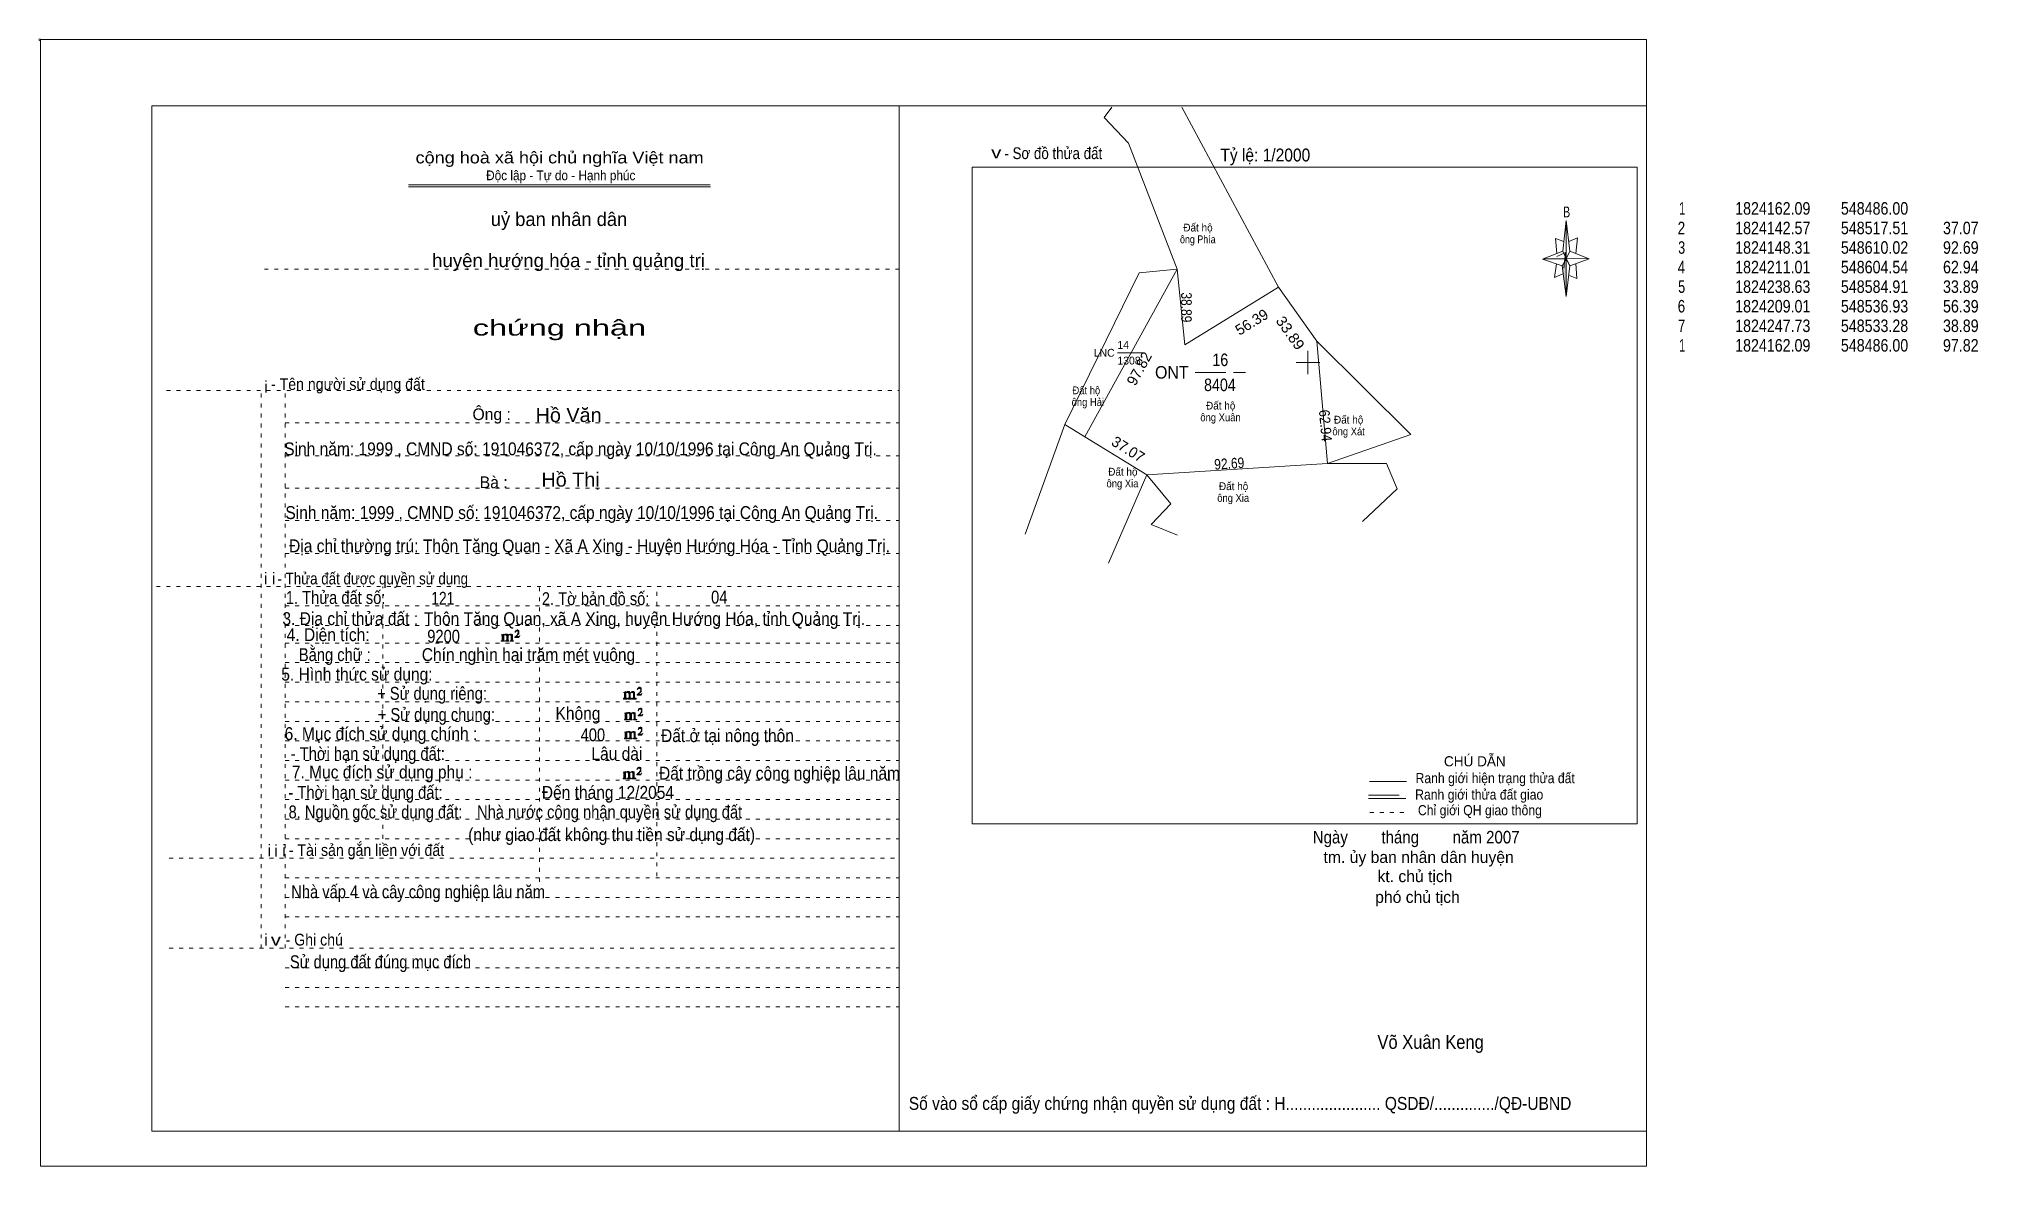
# Model space of a CAD drawing. Header units: centimetres. Extents: x -1.6 to 48, y -3.3 to 25.5.
import ezdxf
from ezdxf.enums import TextEntityAlignment as Align

# ---------------------------------------------------------------- set-up
doc = ezdxf.new("R2010")
doc.units = ezdxf.units.CM
doc.header["$LTSCALE"] = 0.13
doc.linetypes.add('DOTTED', pattern=[1.5, 0.3, -1.2])
doc.linetypes.add('LONG_DASHED', pattern=[7.5, 6, -1.5])
for name, color, linetype, lineweight in [('1', 7, 'DOTTED', 13), ('13', 7, 'Continuous', 13), ('22', 7, 'Continuous', 13), ('33', 7, 'LONG_DASHED', 13), ('4', 7, 'Continuous', 13), ('5', 7, 'Continuous', 13), ('50', 7, 'Continuous', 13), ('63', 7, 'Continuous', 13)]:
    doc.layers.add(name, color=color, linetype=linetype, lineweight=lineweight)
for name, color, linetype in [('10', 7, 'Continuous'), ('23', 7, 'Continuous'), ('30', 7, 'Continuous')]:
    doc.layers.add(name, color=color, linetype=linetype)

msp = doc.modelspace()

# ---------------------------------------------------------------- hatches: boundary and pattern name
at = {"layer": '5'}
msp.add_hatch(color=256, dxfattribs=at).paths.add_polyline_path([(37.46, 19.87), (37.46, 18.91), (37.36, 19.69)])
at = {"layer": '50'}
for points in [[(10.27, 10.13), (10.27, 10.12), (10.27, 10.11), (10.25, 10.11), (10.24, 10.11), (10.24, 10.1), (10.33, 10.1), (10.33, 10.11), (10.32, 10.11), (10.31, 10.11), (10.31, 10.12), (10.31, 10.13), (10.31, 10.24), (10.31, 10.25), (10.32, 10.26), (10.34, 10.26), (10.35, 10.26), (10.36, 10.26), (10.37, 10.25), (10.39, 10.22), (10.39, 10.13), (10.37, 10.12), (10.37, 10.11), (10.36, 10.11), (10.35, 10.11), (10.35, 10.1), (10.44, 10.1), (10.44, 10.11), (10.43, 10.11), (10.42, 10.11), (10.42, 10.12), (10.42, 10.13), (10.42, 10.24), (10.44, 10.26), (10.45, 10.26), (10.46, 10.26), (10.49, 10.26), (10.49, 10.25), (10.5, 10.24), (10.5, 10.22), (10.5, 10.13), (10.5, 10.12), (10.49, 10.11), (10.49, 10.11), (10.47, 10.11), (10.47, 10.1), (10.56, 10.1), (10.56, 10.11), (10.55, 10.11), (10.54, 10.11), (10.53, 10.12), (10.53, 10.13), (10.53, 10.2), (10.53, 10.25), (10.53, 10.26), (10.52, 10.27), (10.5, 10.28), (10.47, 10.28), (10.46, 10.28), (10.44, 10.27), (10.41, 10.25), (10.41, 10.26), (10.4, 10.28), (10.39, 10.28), (10.37, 10.28), (10.35, 10.28), (10.34, 10.28), (10.32, 10.26), (10.31, 10.26), (10.31, 10.25), (10.31, 10.25), (10.31, 10.26), (10.31, 10.28), (10.24, 10.26), (10.24, 10.26), (10.25, 10.26), (10.27, 10.25), (10.27, 10.24), (10.27, 10.23)], [(10.69, 10.19), (10.72, 10.24), (10.72, 10.24), (10.71, 10.22), (10.69, 10.22), (10.68, 10.22), (10.63, 10.22), (10.66, 10.26), (10.67, 10.27), (10.69, 10.28), (10.69, 10.3), (10.69, 10.32), (10.69, 10.34), (10.69, 10.35), (10.69, 10.37), (10.68, 10.38), (10.67, 10.38), (10.66, 10.39), (10.65, 10.39), (10.63, 10.38), (10.63, 10.38), (10.62, 10.37), (10.61, 10.35), (10.59, 10.33), (10.61, 10.33), (10.61, 10.35), (10.62, 10.35), (10.63, 10.36), (10.65, 10.36), (10.66, 10.36), (10.67, 10.35), (10.68, 10.35), (10.68, 10.32), (10.68, 10.3), (10.66, 10.28), (10.66, 10.26), (10.65, 10.25), (10.59, 10.2), (10.59, 10.19)], [(13.39, 8.66), (13.39, 8.65), (13.39, 8.64), (13.38, 8.64), (13.37, 8.64), (13.37, 8.62), (13.45, 8.62), (13.45, 8.64), (13.44, 8.64), (13.43, 8.64), (13.43, 8.65), (13.43, 8.66), (13.43, 8.77), (13.43, 8.78), (13.44, 8.79), (13.47, 8.79), (13.48, 8.79), (13.49, 8.79), (13.5, 8.78), (13.51, 8.74), (13.51, 8.66), (13.5, 8.65), (13.5, 8.64), (13.49, 8.64), (13.48, 8.64), (13.48, 8.62), (13.57, 8.62), (13.57, 8.64), (13.55, 8.64), (13.54, 8.64), (13.54, 8.65), (13.54, 8.66), (13.54, 8.77), (13.57, 8.79), (13.58, 8.79), (13.59, 8.79), (13.61, 8.79), (13.61, 8.78), (13.62, 8.77), (13.62, 8.74), (13.62, 8.66), (13.62, 8.65), (13.61, 8.64), (13.61, 8.64), (13.6, 8.64), (13.6, 8.62), (13.69, 8.62), (13.69, 8.64), (13.67, 8.64), (13.66, 8.64), (13.65, 8.65), (13.65, 8.66), (13.65, 8.73), (13.65, 8.78), (13.65, 8.79), (13.64, 8.8), (13.62, 8.81), (13.6, 8.81), (13.59, 8.81), (13.57, 8.8), (13.53, 8.78), (13.53, 8.79), (13.52, 8.81), (13.51, 8.81), (13.5, 8.81), (13.48, 8.81), (13.47, 8.81), (13.44, 8.79), (13.43, 8.79), (13.43, 8.78), (13.43, 8.78), (13.43, 8.79), (13.43, 8.81), (13.37, 8.79), (13.37, 8.79), (13.38, 8.79), (13.39, 8.78), (13.39, 8.77), (13.39, 8.76)], [(13.82, 8.72), (13.84, 8.77), (13.84, 8.77), (13.83, 8.74), (13.82, 8.74), (13.81, 8.74), (13.75, 8.74), (13.79, 8.79), (13.8, 8.8), (13.82, 8.81), (13.82, 8.83), (13.82, 8.84), (13.82, 8.87), (13.82, 8.88), (13.82, 8.9), (13.81, 8.91), (13.8, 8.91), (13.79, 8.92), (13.77, 8.92), (13.75, 8.91), (13.75, 8.91), (13.74, 8.9), (13.73, 8.88), (13.72, 8.86), (13.73, 8.86), (13.73, 8.88), (13.74, 8.88), (13.75, 8.89), (13.77, 8.89), (13.79, 8.89), (13.8, 8.88), (13.81, 8.88), (13.81, 8.84), (13.81, 8.83), (13.79, 8.81), (13.79, 8.79), (13.77, 8.78), (13.72, 8.73), (13.72, 8.72)], [(13.41, 8.12), (13.41, 8.11), (13.41, 8.1), (13.4, 8.1), (13.39, 8.1), (13.39, 8.09), (13.48, 8.09), (13.48, 8.1), (13.47, 8.1), (13.45, 8.1), (13.45, 8.11), (13.45, 8.12), (13.45, 8.23), (13.45, 8.24), (13.47, 8.26), (13.49, 8.26), (13.5, 8.26), (13.51, 8.26), (13.52, 8.24), (13.53, 8.21), (13.53, 8.12), (13.52, 8.11), (13.52, 8.1), (13.51, 8.1), (13.5, 8.1), (13.5, 8.09), (13.59, 8.09), (13.59, 8.1), (13.58, 8.1), (13.57, 8.1), (13.57, 8.11), (13.57, 8.12), (13.57, 8.23), (13.59, 8.26), (13.6, 8.26), (13.61, 8.26), (13.63, 8.26), (13.63, 8.24), (13.64, 8.23), (13.64, 8.21), (13.64, 8.12), (13.64, 8.11), (13.63, 8.1), (13.63, 8.1), (13.62, 8.1), (13.62, 8.09), (13.71, 8.09), (13.71, 8.1), (13.7, 8.1), (13.69, 8.1), (13.67, 8.11), (13.67, 8.12), (13.67, 8.2), (13.67, 8.24), (13.67, 8.26), (13.66, 8.27), (13.64, 8.28), (13.62, 8.28), (13.61, 8.28), (13.59, 8.27), (13.55, 8.24), (13.55, 8.26), (13.54, 8.28), (13.53, 8.28), (13.52, 8.28), (13.5, 8.28), (13.49, 8.28), (13.47, 8.26), (13.45, 8.26), (13.45, 8.24), (13.45, 8.24), (13.45, 8.26), (13.45, 8.28), (13.39, 8.26), (13.39, 8.26), (13.4, 8.26), (13.41, 8.24), (13.41, 8.23), (13.41, 8.22)], [(13.84, 8.19), (13.86, 8.23), (13.86, 8.23), (13.85, 8.21), (13.84, 8.21), (13.83, 8.21), (13.77, 8.21), (13.81, 8.26), (13.82, 8.27), (13.84, 8.28), (13.84, 8.3), (13.84, 8.31), (13.84, 8.33), (13.84, 8.34), (13.84, 8.37), (13.83, 8.38), (13.82, 8.38), (13.81, 8.39), (13.8, 8.39), (13.77, 8.38), (13.77, 8.38), (13.76, 8.37), (13.75, 8.34), (13.74, 8.32), (13.75, 8.32), (13.75, 8.34), (13.76, 8.34), (13.77, 8.36), (13.8, 8.36), (13.81, 8.36), (13.82, 8.34), (13.83, 8.34), (13.83, 8.31), (13.83, 8.3), (13.81, 8.28), (13.81, 8.26), (13.8, 8.24), (13.74, 8.2), (13.74, 8.19)], [(13.41, 7.64), (13.41, 7.63), (13.41, 7.62), (13.4, 7.62), (13.39, 7.62), (13.39, 7.6), (13.47, 7.6), (13.47, 7.62), (13.46, 7.62), (13.45, 7.62), (13.45, 7.63), (13.45, 7.64), (13.45, 7.75), (13.45, 7.76), (13.46, 7.77), (13.49, 7.77), (13.5, 7.77), (13.51, 7.77), (13.52, 7.76), (13.53, 7.72), (13.53, 7.64), (13.52, 7.63), (13.52, 7.62), (13.51, 7.62), (13.5, 7.62), (13.5, 7.6), (13.59, 7.6), (13.59, 7.62), (13.57, 7.62), (13.56, 7.62), (13.56, 7.63), (13.56, 7.64), (13.56, 7.75), (13.59, 7.77), (13.6, 7.77), (13.61, 7.77), (13.63, 7.77), (13.63, 7.76), (13.64, 7.75), (13.64, 7.72), (13.64, 7.64), (13.64, 7.63), (13.63, 7.62), (13.63, 7.62), (13.62, 7.62), (13.62, 7.6), (13.71, 7.6), (13.71, 7.62), (13.69, 7.62), (13.68, 7.62), (13.67, 7.63), (13.67, 7.64), (13.67, 7.71), (13.67, 7.76), (13.67, 7.77), (13.66, 7.78), (13.64, 7.79), (13.62, 7.79), (13.61, 7.79), (13.59, 7.78), (13.55, 7.76), (13.55, 7.77), (13.54, 7.79), (13.53, 7.79), (13.52, 7.79), (13.5, 7.79), (13.49, 7.79), (13.46, 7.77), (13.45, 7.77), (13.45, 7.76), (13.45, 7.76), (13.45, 7.77), (13.45, 7.79), (13.39, 7.77), (13.39, 7.77), (13.4, 7.77), (13.41, 7.76), (13.41, 7.75), (13.41, 7.74)], [(13.84, 7.7), (13.86, 7.75), (13.86, 7.75), (13.85, 7.72), (13.84, 7.72), (13.83, 7.72), (13.77, 7.72), (13.81, 7.77), (13.82, 7.78), (13.84, 7.79), (13.84, 7.81), (13.84, 7.82), (13.84, 7.85), (13.84, 7.86), (13.84, 7.88), (13.83, 7.89), (13.82, 7.89), (13.81, 7.9), (13.79, 7.9), (13.77, 7.89), (13.77, 7.89), (13.76, 7.88), (13.75, 7.86), (13.74, 7.84), (13.75, 7.84), (13.75, 7.86), (13.76, 7.86), (13.77, 7.87), (13.79, 7.87), (13.81, 7.87), (13.82, 7.86), (13.83, 7.86), (13.83, 7.82), (13.83, 7.81), (13.81, 7.79), (13.81, 7.77), (13.79, 7.76), (13.74, 7.71), (13.74, 7.7)], [(13.38, 6.62), (13.38, 6.61), (13.38, 6.6), (13.37, 6.6), (13.36, 6.6), (13.36, 6.58), (13.44, 6.58), (13.44, 6.6), (13.43, 6.6), (13.42, 6.6), (13.42, 6.61), (13.42, 6.62), (13.42, 6.73), (13.42, 6.74), (13.43, 6.75), (13.46, 6.75), (13.47, 6.75), (13.48, 6.75), (13.49, 6.74), (13.5, 6.7), (13.5, 6.62), (13.49, 6.61), (13.49, 6.6), (13.48, 6.6), (13.47, 6.6), (13.47, 6.58), (13.56, 6.58), (13.56, 6.6), (13.54, 6.6), (13.53, 6.6), (13.53, 6.61), (13.53, 6.62), (13.53, 6.73), (13.56, 6.75), (13.57, 6.75), (13.58, 6.75), (13.6, 6.75), (13.6, 6.74), (13.61, 6.73), (13.61, 6.7), (13.61, 6.62), (13.61, 6.61), (13.6, 6.6), (13.6, 6.6), (13.59, 6.6), (13.59, 6.58), (13.68, 6.58), (13.68, 6.6), (13.66, 6.6), (13.65, 6.6), (13.64, 6.61), (13.64, 6.62), (13.64, 6.69), (13.64, 6.74), (13.64, 6.75), (13.63, 6.76), (13.61, 6.77), (13.59, 6.77), (13.58, 6.77), (13.56, 6.76), (13.52, 6.74), (13.52, 6.75), (13.51, 6.77), (13.5, 6.77), (13.49, 6.77), (13.47, 6.77), (13.46, 6.77), (13.43, 6.75), (13.42, 6.75), (13.42, 6.74), (13.42, 6.74), (13.42, 6.75), (13.42, 6.77), (13.36, 6.75), (13.36, 6.75), (13.37, 6.75), (13.38, 6.74), (13.38, 6.73), (13.38, 6.72)], [(13.81, 6.68), (13.83, 6.73), (13.83, 6.73), (13.82, 6.7), (13.81, 6.7), (13.8, 6.7), (13.74, 6.7), (13.78, 6.75), (13.79, 6.76), (13.81, 6.77), (13.81, 6.79), (13.81, 6.8), (13.81, 6.83), (13.81, 6.84), (13.81, 6.86), (13.8, 6.87), (13.79, 6.87), (13.78, 6.88), (13.76, 6.88), (13.74, 6.87), (13.74, 6.87), (13.73, 6.86), (13.72, 6.84), (13.71, 6.82), (13.72, 6.82), (13.72, 6.84), (13.73, 6.84), (13.74, 6.85), (13.76, 6.85), (13.78, 6.85), (13.79, 6.84), (13.8, 6.84), (13.8, 6.8), (13.8, 6.79), (13.78, 6.77), (13.78, 6.75), (13.76, 6.74), (13.71, 6.69), (13.71, 6.68)]]:
    msp.add_hatch(color=256, dxfattribs=at).paths.add_polyline_path(points)

# ---------------------------------------------------------------- linework, layer by layer
at = {"layer": '1', "linetype": 'Continuous'}
for p, q in [((1.31, -2.42), (1.31, 23.78)), ((1.31, 23.78), (39.51, 23.78)), ((20.41, -2.42), (20.41, 23.78)), ((39.51, -2.42), (39.51, 23.78)), ((7.87, 21.76), (15.58, 21.76)), ((7.87, 21.71), (15.59, 21.71)), ((37.36, 19.69), (36.85, 19.86)), ((1.31, -2.42), (39.51, -2.42))]:
    msp.add_line(p, q, dxfattribs=at)
at = {"layer": '1'}
for p, q in [((4.19, 19.61), (20.41, 19.61)), ((1.69, 16.51), (20.41, 16.51)), ((4.11, 2.25), (4.11, 16.51)), ((4.72, 2.25), (4.72, 16.51)), ((4.72, 15.68), (20.41, 15.68)), ((4.72, 14.84), (20.41, 14.84)), ((4.72, 14.01), (20.41, 14.01)), ((4.72, 13.18), (20.41, 13.18)), ((4.72, 12.34), (20.41, 12.34)), ((1.43, 11.5), (20.41, 11.5)), ((7.22, 5.05), (7.22, 11.5)), ((11.22, 3.95), (11.22, 11.5)), ((14.22, 4.09), (14.22, 11.5)), ((4.72, 11), (20.41, 11)), ((4.72, 10.5), (20.41, 10.5)), ((4.72, 10.05), (20.41, 10.05)), ((4.72, 9.55), (20.41, 9.55)), ((4.72, 9.05), (20.41, 9.05)), ((4.72, 8.55), (20.41, 8.55)), ((4.72, 8.05), (20.41, 8.05)), ((4.72, 7.55), (20.41, 7.55)), ((4.72, 7.05), (20.41, 7.05)), ((4.72, 6.55), (20.41, 6.55)), ((4.72, 6.05), (20.41, 6.05)), ((4.72, 5.55), (20.41, 5.55)), ((4.72, 5.05), (20.41, 5.05)), ((1.76, 4.55), (20.41, 4.55)), ((4.72, 4.05), (20.41, 4.05)), ((4.72, 3.55), (20.41, 3.55)), ((4.72, 3.05), (20.41, 3.05)), ((1.76, 2.25), (20.41, 2.25)), ((4.72, 1.75), (20.41, 1.75)), ((4.72, 1.25), (20.41, 1.25)), ((4.72, 0.75), (20.41, 0.75))]:
    msp.add_line(p, q, dxfattribs=at)
at = {"layer": '1', "linetype": 'Continuous'}
msp.add_lwpolyline([(-1.53, -3.32), (39.51, -3.32), (39.51, 25.48), (-1.53, 25.48)], close=True, dxfattribs=at)
msp.add_lwpolyline([(37.37, 19.49), (37.16, 19.39), (37.21, 19.74)], dxfattribs=at)
at = {"layer": '13'}
msp.add_line((25.99, 17.47), (26.67, 17.47), dxfattribs=at)
at = {"layer": '22'}
for p, q in [((30.11, 19.15), (27.64, 23.75)), ((23.63, 12.83), (24.65, 15.64))]:
    msp.add_line(p, q, dxfattribs=at)
for points in [[(25.85, 23.75), (25.65, 23.48), (26.27, 22.83)], [(24.65, 15.64), (25.16, 15.32), (27.52, 19.61), (26.27, 22.83)], [(27.52, 19.61), (26.55, 19.51), (24.65, 15.64)], [(30.11, 19.15), (27.71, 17.67), (27.52, 19.61)], [(26.74, 14.35), (31.36, 14.64), (31.09, 17.77), (30.11, 19.15)], [(31.09, 17.77), (33.49, 15.38), (31.36, 14.64)], [(25.76, 12.09), (26.74, 14.35), (25.16, 15.32)], [(31.36, 14.64), (32.87, 14.64), (33.14, 13.99), (32.25, 13.16)], [(27.53, 12.81), (26.85, 13.08), (27.36, 13.61), (26.74, 14.35)]]:
    msp.add_lwpolyline(points, dxfattribs=at)
at = {"layer": '33'}
msp.add_line((27.98, 16.97), (29.26, 16.97), dxfattribs=at)
at = {"layer": '4'}
for p, q in [((32.43, 6.51), (33.38, 6.51)), ((32.41, 6.08), (33.36, 6.08))]:
    msp.add_line(p, q, dxfattribs=at)
at = {"layer": '4', "linetype": 'LONG_DASHED'}
msp.add_line((32.41, 6.16), (33.36, 6.16), dxfattribs=at)
at = {"layer": '4', "linetype": 'DOTTED'}
msp.add_line((32.44, 5.72), (33.43, 5.72), dxfattribs=at)
at = {"layer": '4'}
msp.add_lwpolyline([(22.28, 22.21), (39.27, 22.21), (39.27, 5.43), (22.28, 5.43)], close=True, dxfattribs=at)
msp.add_circle((-1.55, 25.47), 0.025, dxfattribs=at)
at = {"layer": '5'}
for p, q in [((37.37, 20.07), (37.46, 20.85)), ((37.55, 20.07), (38.05, 19.87)), ((37.55, 19.69), (37.46, 18.91)), ((37.73, 19.37), (37.52, 19.45)), ((37.71, 19.75), (37.73, 19.37))]:
    msp.add_line(p, q, dxfattribs=at)
for points in [[(37.46, 20.85), (37.55, 20.07), (37.46, 19.87)], [(37.46, 19.87), (36.87, 19.87), (37.37, 20.07), (37.55, 19.69), (38.05, 19.87), (37.46, 19.89)], [(37.46, 19.87), (37.46, 18.91), (37.36, 19.69)]]:
    msp.add_lwpolyline(points, close=True, dxfattribs=at)
for points in [[(37.4, 20.31), (37.19, 20.39), (37.22, 20.01)], [(37.53, 20.31), (37.75, 20.41), (37.71, 20.01)], [(37.46, 19.87), (37.37, 20.07), (36.87, 19.87)], [(37.22, 19.93), (37.44, 20.03), (37.4, 19.63)], [(37.46, 19.87), (37.55, 19.69), (38.05, 19.87)]]:
    msp.add_lwpolyline(points, dxfattribs=at)
at = {"layer": '50'}
for points in [[(10.27, 10.13), (10.27, 10.12), (10.27, 10.11), (10.25, 10.11), (10.24, 10.11), (10.24, 10.1), (10.33, 10.1), (10.33, 10.11), (10.32, 10.11), (10.31, 10.11), (10.31, 10.12), (10.31, 10.13), (10.31, 10.24), (10.31, 10.25), (10.32, 10.26), (10.34, 10.26), (10.35, 10.26), (10.36, 10.26), (10.37, 10.25), (10.39, 10.22), (10.39, 10.13), (10.37, 10.12), (10.37, 10.11), (10.36, 10.11), (10.35, 10.11), (10.35, 10.1), (10.44, 10.1), (10.44, 10.11), (10.43, 10.11), (10.42, 10.11), (10.42, 10.12), (10.42, 10.13), (10.42, 10.24), (10.44, 10.26), (10.45, 10.26), (10.46, 10.26), (10.49, 10.26), (10.49, 10.25), (10.5, 10.24), (10.5, 10.22), (10.5, 10.13), (10.5, 10.12), (10.49, 10.11), (10.49, 10.11), (10.47, 10.11), (10.47, 10.1), (10.56, 10.1), (10.56, 10.11), (10.55, 10.11), (10.54, 10.11), (10.53, 10.12), (10.53, 10.13), (10.53, 10.2), (10.53, 10.25), (10.53, 10.26), (10.52, 10.27), (10.5, 10.28), (10.47, 10.28), (10.46, 10.28), (10.44, 10.27), (10.41, 10.25), (10.41, 10.26), (10.4, 10.28), (10.39, 10.28), (10.37, 10.28), (10.35, 10.28), (10.34, 10.28), (10.32, 10.26), (10.31, 10.26), (10.31, 10.25), (10.31, 10.25), (10.31, 10.26), (10.31, 10.28), (10.24, 10.26), (10.24, 10.26), (10.25, 10.26), (10.27, 10.25), (10.27, 10.24), (10.27, 10.23)], [(10.69, 10.19), (10.72, 10.24), (10.72, 10.24), (10.71, 10.22), (10.69, 10.22), (10.68, 10.22), (10.63, 10.22), (10.66, 10.26), (10.67, 10.27), (10.69, 10.28), (10.69, 10.3), (10.69, 10.32), (10.69, 10.34), (10.69, 10.35), (10.69, 10.37), (10.68, 10.38), (10.67, 10.38), (10.66, 10.39), (10.65, 10.39), (10.63, 10.38), (10.63, 10.38), (10.62, 10.37), (10.61, 10.35), (10.59, 10.33), (10.61, 10.33), (10.61, 10.35), (10.62, 10.35), (10.63, 10.36), (10.65, 10.36), (10.66, 10.36), (10.67, 10.35), (10.68, 10.35), (10.68, 10.32), (10.68, 10.3), (10.66, 10.28), (10.66, 10.26), (10.65, 10.25), (10.59, 10.2), (10.59, 10.19)], [(13.39, 8.66), (13.39, 8.65), (13.39, 8.64), (13.38, 8.64), (13.37, 8.64), (13.37, 8.62), (13.45, 8.62), (13.45, 8.64), (13.44, 8.64), (13.43, 8.64), (13.43, 8.65), (13.43, 8.66), (13.43, 8.77), (13.43, 8.78), (13.44, 8.79), (13.47, 8.79), (13.48, 8.79), (13.49, 8.79), (13.5, 8.78), (13.51, 8.74), (13.51, 8.66), (13.5, 8.65), (13.5, 8.64), (13.49, 8.64), (13.48, 8.64), (13.48, 8.62), (13.57, 8.62), (13.57, 8.64), (13.55, 8.64), (13.54, 8.64), (13.54, 8.65), (13.54, 8.66), (13.54, 8.77), (13.57, 8.79), (13.58, 8.79), (13.59, 8.79), (13.61, 8.79), (13.61, 8.78), (13.62, 8.77), (13.62, 8.74), (13.62, 8.66), (13.62, 8.65), (13.61, 8.64), (13.61, 8.64), (13.6, 8.64), (13.6, 8.62), (13.69, 8.62), (13.69, 8.64), (13.67, 8.64), (13.66, 8.64), (13.65, 8.65), (13.65, 8.66), (13.65, 8.73), (13.65, 8.78), (13.65, 8.79), (13.64, 8.8), (13.62, 8.81), (13.6, 8.81), (13.59, 8.81), (13.57, 8.8), (13.53, 8.78), (13.53, 8.79), (13.52, 8.81), (13.51, 8.81), (13.5, 8.81), (13.48, 8.81), (13.47, 8.81), (13.44, 8.79), (13.43, 8.79), (13.43, 8.78), (13.43, 8.78), (13.43, 8.79), (13.43, 8.81), (13.37, 8.79), (13.37, 8.79), (13.38, 8.79), (13.39, 8.78), (13.39, 8.77), (13.39, 8.76)], [(13.82, 8.72), (13.84, 8.77), (13.84, 8.77), (13.83, 8.74), (13.82, 8.74), (13.81, 8.74), (13.75, 8.74), (13.79, 8.79), (13.8, 8.8), (13.82, 8.81), (13.82, 8.83), (13.82, 8.84), (13.82, 8.87), (13.82, 8.88), (13.82, 8.9), (13.81, 8.91), (13.8, 8.91), (13.79, 8.92), (13.77, 8.92), (13.75, 8.91), (13.75, 8.91), (13.74, 8.9), (13.73, 8.88), (13.72, 8.86), (13.73, 8.86), (13.73, 8.88), (13.74, 8.88), (13.75, 8.89), (13.77, 8.89), (13.79, 8.89), (13.8, 8.88), (13.81, 8.88), (13.81, 8.84), (13.81, 8.83), (13.79, 8.81), (13.79, 8.79), (13.77, 8.78), (13.72, 8.73), (13.72, 8.72)], [(13.41, 8.12), (13.41, 8.11), (13.41, 8.1), (13.4, 8.1), (13.39, 8.1), (13.39, 8.09), (13.48, 8.09), (13.48, 8.1), (13.47, 8.1), (13.45, 8.1), (13.45, 8.11), (13.45, 8.12), (13.45, 8.23), (13.45, 8.24), (13.47, 8.26), (13.49, 8.26), (13.5, 8.26), (13.51, 8.26), (13.52, 8.24), (13.53, 8.21), (13.53, 8.12), (13.52, 8.11), (13.52, 8.1), (13.51, 8.1), (13.5, 8.1), (13.5, 8.09), (13.59, 8.09), (13.59, 8.1), (13.58, 8.1), (13.57, 8.1), (13.57, 8.11), (13.57, 8.12), (13.57, 8.23), (13.59, 8.26), (13.6, 8.26), (13.61, 8.26), (13.63, 8.26), (13.63, 8.24), (13.64, 8.23), (13.64, 8.21), (13.64, 8.12), (13.64, 8.11), (13.63, 8.1), (13.63, 8.1), (13.62, 8.1), (13.62, 8.09), (13.71, 8.09), (13.71, 8.1), (13.7, 8.1), (13.69, 8.1), (13.67, 8.11), (13.67, 8.12), (13.67, 8.2), (13.67, 8.24), (13.67, 8.26), (13.66, 8.27), (13.64, 8.28), (13.62, 8.28), (13.61, 8.28), (13.59, 8.27), (13.55, 8.24), (13.55, 8.26), (13.54, 8.28), (13.53, 8.28), (13.52, 8.28), (13.5, 8.28), (13.49, 8.28), (13.47, 8.26), (13.45, 8.26), (13.45, 8.24), (13.45, 8.24), (13.45, 8.26), (13.45, 8.28), (13.39, 8.26), (13.39, 8.26), (13.4, 8.26), (13.41, 8.24), (13.41, 8.23), (13.41, 8.22)], [(13.84, 8.19), (13.86, 8.23), (13.86, 8.23), (13.85, 8.21), (13.84, 8.21), (13.83, 8.21), (13.77, 8.21), (13.81, 8.26), (13.82, 8.27), (13.84, 8.28), (13.84, 8.3), (13.84, 8.31), (13.84, 8.33), (13.84, 8.34), (13.84, 8.37), (13.83, 8.38), (13.82, 8.38), (13.81, 8.39), (13.8, 8.39), (13.77, 8.38), (13.77, 8.38), (13.76, 8.37), (13.75, 8.34), (13.74, 8.32), (13.75, 8.32), (13.75, 8.34), (13.76, 8.34), (13.77, 8.36), (13.8, 8.36), (13.81, 8.36), (13.82, 8.34), (13.83, 8.34), (13.83, 8.31), (13.83, 8.3), (13.81, 8.28), (13.81, 8.26), (13.8, 8.24), (13.74, 8.2), (13.74, 8.19)], [(13.41, 7.64), (13.41, 7.63), (13.41, 7.62), (13.4, 7.62), (13.39, 7.62), (13.39, 7.6), (13.47, 7.6), (13.47, 7.62), (13.46, 7.62), (13.45, 7.62), (13.45, 7.63), (13.45, 7.64), (13.45, 7.75), (13.45, 7.76), (13.46, 7.77), (13.49, 7.77), (13.5, 7.77), (13.51, 7.77), (13.52, 7.76), (13.53, 7.72), (13.53, 7.64), (13.52, 7.63), (13.52, 7.62), (13.51, 7.62), (13.5, 7.62), (13.5, 7.6), (13.59, 7.6), (13.59, 7.62), (13.57, 7.62), (13.56, 7.62), (13.56, 7.63), (13.56, 7.64), (13.56, 7.75), (13.59, 7.77), (13.6, 7.77), (13.61, 7.77), (13.63, 7.77), (13.63, 7.76), (13.64, 7.75), (13.64, 7.72), (13.64, 7.64), (13.64, 7.63), (13.63, 7.62), (13.63, 7.62), (13.62, 7.62), (13.62, 7.6), (13.71, 7.6), (13.71, 7.62), (13.69, 7.62), (13.68, 7.62), (13.67, 7.63), (13.67, 7.64), (13.67, 7.71), (13.67, 7.76), (13.67, 7.77), (13.66, 7.78), (13.64, 7.79), (13.62, 7.79), (13.61, 7.79), (13.59, 7.78), (13.55, 7.76), (13.55, 7.77), (13.54, 7.79), (13.53, 7.79), (13.52, 7.79), (13.5, 7.79), (13.49, 7.79), (13.46, 7.77), (13.45, 7.77), (13.45, 7.76), (13.45, 7.76), (13.45, 7.77), (13.45, 7.79), (13.39, 7.77), (13.39, 7.77), (13.4, 7.77), (13.41, 7.76), (13.41, 7.75), (13.41, 7.74)], [(13.84, 7.7), (13.86, 7.75), (13.86, 7.75), (13.85, 7.72), (13.84, 7.72), (13.83, 7.72), (13.77, 7.72), (13.81, 7.77), (13.82, 7.78), (13.84, 7.79), (13.84, 7.81), (13.84, 7.82), (13.84, 7.85), (13.84, 7.86), (13.84, 7.88), (13.83, 7.89), (13.82, 7.89), (13.81, 7.9), (13.79, 7.9), (13.77, 7.89), (13.77, 7.89), (13.76, 7.88), (13.75, 7.86), (13.74, 7.84), (13.75, 7.84), (13.75, 7.86), (13.76, 7.86), (13.77, 7.87), (13.79, 7.87), (13.81, 7.87), (13.82, 7.86), (13.83, 7.86), (13.83, 7.82), (13.83, 7.81), (13.81, 7.79), (13.81, 7.77), (13.79, 7.76), (13.74, 7.71), (13.74, 7.7)], [(13.38, 6.62), (13.38, 6.61), (13.38, 6.6), (13.37, 6.6), (13.36, 6.6), (13.36, 6.58), (13.44, 6.58), (13.44, 6.6), (13.43, 6.6), (13.42, 6.6), (13.42, 6.61), (13.42, 6.62), (13.42, 6.73), (13.42, 6.74), (13.43, 6.75), (13.46, 6.75), (13.47, 6.75), (13.48, 6.75), (13.49, 6.74), (13.5, 6.7), (13.5, 6.62), (13.49, 6.61), (13.49, 6.6), (13.48, 6.6), (13.47, 6.6), (13.47, 6.58), (13.56, 6.58), (13.56, 6.6), (13.54, 6.6), (13.53, 6.6), (13.53, 6.61), (13.53, 6.62), (13.53, 6.73), (13.56, 6.75), (13.57, 6.75), (13.58, 6.75), (13.6, 6.75), (13.6, 6.74), (13.61, 6.73), (13.61, 6.7), (13.61, 6.62), (13.61, 6.61), (13.6, 6.6), (13.6, 6.6), (13.59, 6.6), (13.59, 6.58), (13.68, 6.58), (13.68, 6.6), (13.66, 6.6), (13.65, 6.6), (13.64, 6.61), (13.64, 6.62), (13.64, 6.69), (13.64, 6.74), (13.64, 6.75), (13.63, 6.76), (13.61, 6.77), (13.59, 6.77), (13.58, 6.77), (13.56, 6.76), (13.52, 6.74), (13.52, 6.75), (13.51, 6.77), (13.5, 6.77), (13.49, 6.77), (13.47, 6.77), (13.46, 6.77), (13.43, 6.75), (13.42, 6.75), (13.42, 6.74), (13.42, 6.74), (13.42, 6.75), (13.42, 6.77), (13.36, 6.75), (13.36, 6.75), (13.37, 6.75), (13.38, 6.74), (13.38, 6.73), (13.38, 6.72)], [(13.81, 6.68), (13.83, 6.73), (13.83, 6.73), (13.82, 6.7), (13.81, 6.7), (13.8, 6.7), (13.74, 6.7), (13.78, 6.75), (13.79, 6.76), (13.81, 6.77), (13.81, 6.79), (13.81, 6.8), (13.81, 6.83), (13.81, 6.84), (13.81, 6.86), (13.8, 6.87), (13.79, 6.87), (13.78, 6.88), (13.76, 6.88), (13.74, 6.87), (13.74, 6.87), (13.73, 6.86), (13.72, 6.84), (13.71, 6.82), (13.72, 6.82), (13.72, 6.84), (13.73, 6.84), (13.74, 6.85), (13.76, 6.85), (13.78, 6.85), (13.79, 6.84), (13.8, 6.84), (13.8, 6.8), (13.8, 6.79), (13.78, 6.77), (13.78, 6.75), (13.76, 6.74), (13.71, 6.69), (13.71, 6.68)]]:
    msp.add_lwpolyline(points, close=True, dxfattribs=at)
at = {"layer": '63'}
for p, q in [((30.86, 16.92), (30.86, 17.52)), ((30.56, 17.22), (31.16, 17.22))]:
    msp.add_line(p, q, dxfattribs=at)

# ---------------------------------------------------------------- texts
at = {"layer": '1'}
for s, height, width, p in [('cộng hoà xã hội chủ nghĩa Việt nam', 0.3, 1.15, (11.735, 22.31)), ('v', 0.3, 1.3, (22.895, 22.44)), ('- Sơ đồ thửa đất ', 0.3, 0.85, (24.4, 22.42)), ('Độc lập - Tự do - Hạnh phúc', 0.25, 0.9, (11.765, 21.88)), ('chứng nhận', 0.4, 1.55, (11.73, 17.91)), ('- Tên người sử dụng đất', 0.3, 0.9, (6.325, 16.52)), ('- Thửa đất được quyền sử dụng', 0.3, 0.85, (6.96, 11.55)), ('- Tài sản gắn liền với đất ', 0.3, 0.9, (6.85, 4.61)), ('v', 0.3, 1.3, (4.485, 2.32)), ('- Ghi chú', 0.3, 0.9, (5.465, 2.32))]:
    msp.add_text(s, height=height, dxfattribs=dict(at, width=width)).set_placement(p, align=Align.CENTER)
for s, height, p in [('uỷ ban nhân dân', 0.35, (11.72, 20.71)), ('i', 0.3, (4.235, 16.45)), ('i', 0.3, (4.225, 11.55)), ('i', 0.3, (4.425, 11.55)), ('i', 0.3, (4.315, 4.6)), ('i', 0.3, (4.485, 4.59)), ('i', 0.3, (4.695, 4.6)), ('i', 0.3, (4.235, 2.32))]:
    msp.add_text(s, height=height, dxfattribs=at).set_placement(p, align=Align.CENTER)
at = {"layer": '10', "width": 0.9}
msp.add_text('Võ Xuân Keng', height=0.35, dxfattribs=at).set_placement((33.995, -0.32), align=Align.CENTER)
at = {"layer": '13'}
msp.add_text('LNC', height=0.2, dxfattribs=at).set_placement((25.92, 17.37), align=Align.RIGHT)
for s, p in [('14', (25.99, 17.57)), ('1308', (25.99, 17.17))]:
    msp.add_text(s, height=0.2, dxfattribs=at).set_placement(p)
at = {"layer": '22', "width": 0.9}
for s, p in [('Đất hộ ', (25.23, 16.41)), ('ông Hải', (25.235, 16.11))]:
    msp.add_text(s, height=0.2, dxfattribs=at).set_placement(p, align=Align.CENTER)
at = {"layer": '23'}
for s, width, p in [('ông Phía', 0.85, (28.045, 20.27)), ('Đất hộ', 0.95, (28.05, 20.57)), ('ông Xuân', 0.9, (28.625, 15.72)), ('Đất hộ', 0.95, (28.63, 16.02)), ('Đất hộ', 0.95, (31.9, 15.66)), ('ông Xát', 0.9, (31.9, 15.36)), ('Đất hộ', 0.95, (26.13, 14.33)), ('ông Xia', 0.9, (26.12, 14.03)), ('Đất hộ', 0.95, (28.96, 13.96)), ('ông Xia', 0.9, (28.95, 13.66))]:
    msp.add_text(s, height=0.2, dxfattribs=dict(at, width=width)).set_placement(p, align=Align.CENTER)
at = {"layer": '30'}
for s, width, p in [('1', 0.65, (40.5, 21)), ('1824162.09', 0.85, (43.7, 21)), ('548486.00', 0.85, (46.2, 21)), ('548486.00', 0.85, (46.2, 21)), ('2', 0.8, (40.5, 20.5)), ('1824142.57', 0.85, (43.7, 20.5)), ('548517.51', 0.85, (46.2, 20.5)), ('37.07', 0.85, (48, 20.5)), ('3', 0.75, (40.5, 20)), ('1824148.31', 0.85, (43.7, 20)), ('548610.02', 0.85, (46.2, 20)), ('92.69', 0.85, (48, 20)), ('4', 0.8, (40.5, 19.5)), ('1824211.01', 0.85, (43.7, 19.5)), ('548604.54', 0.85, (46.2, 19.5)), ('62.94', 0.85, (48, 19.5)), ('5', 0.75, (40.5, 19)), ('1824238.63', 0.85, (43.7, 19)), ('548584.91', 0.85, (46.2, 19)), ('33.89', 0.85, (48, 19)), ('6', 0.8, (40.5, 18.5)), ('1824209.01', 0.85, (43.7, 18.5)), ('548536.93', 0.85, (46.2, 18.5)), ('56.39', 0.85, (48, 18.5)), ('7', 0.75, (40.5, 18)), ('1824247.73', 0.85, (43.7, 18)), ('548533.28', 0.85, (46.2, 18)), ('38.89', 0.85, (48, 18)), ('1', 0.65, (40.5, 17.5)), ('1824162.09', 0.85, (43.7, 17.5)), ('548486.00', 0.85, (46.2, 17.5)), ('97.82', 0.85, (48, 17.5))]:
    msp.add_text(s, height=0.32, dxfattribs=dict(at, width=width)).set_placement(p, align=Align.RIGHT)
for s, rotation, width, p in [('38.89', 270, 0.85, (27.62, 18.63)), ('33.89', 305.402, 1.05, (30.299, 17.898)), ('62.94', 274.995, 0.9, (31.175, 15.597)), ('92.69', 3.55, 0.85, (28.857, 14.505))]:
    msp.add_text(s, height=0.27, rotation=rotation, dxfattribs=dict(at, width=width)).set_placement(p, align=Align.CENTER)
for s, rotation, p in [('56.39', 31.689, (29.494, 18.14)), ('97.82', 61.098, (26.666, 17)), ('37.07', 328.222, (26.194, 14.89))]:
    msp.add_text(s, height=0.27, rotation=rotation, dxfattribs=at).set_placement(p, align=Align.CENTER)
at = {"layer": '33', "width": 0.85}
for s, p in [('16', (28.62, 17.13)), ('8404', (28.61, 16.49))]:
    msp.add_text(s, height=0.32, dxfattribs=at).set_placement(p, align=Align.CENTER)
at = {"layer": '33', "width": 0.95}
msp.add_text('ONT', height=0.32, dxfattribs=at).set_placement((27.81, 16.81), align=Align.RIGHT)
at = {"layer": '4', "width": 0.9}
for s, height, p in [('Tỷ lệ: 1/2000', 0.33, (29.77, 22.36)), ('Ranh giới hiện trạng thửa đất', 0.2591, (35.645, 6.47)), ('Ranh giới thửa đất giao ', 0.2591, (35.28, 6.05)), ('Chỉ giới QH giao thông', 0.2591, (35.255, 5.65))]:
    msp.add_text(s, height=height, dxfattribs=at).set_placement(p, align=Align.CENTER)
at = {"layer": '4'}
msp.add_text('CHÚ DẪN', height=0.2591, dxfattribs=at).set_placement((35.125, 6.9), align=Align.CENTER)
at = {"layer": '5', "width": 0.75}
msp.add_text('B', height=0.276, dxfattribs=at).set_placement((37.47, 20.93), align=Align.CENTER)
at = {"layer": '50'}
for s, height, width, p in [('  huyện hướng hóa - tỉnh quảng trị', 0.34, 1.05, (11.83, 19.66)), ('Hồ Văn', 0.36, 1.05, (11.965, 15.7)), ('Sinh năm: 1999 , CMND số: 191046372, cấp ngày 10/10/1996 tại Công An Quảng Trị.', 0.33, 0.9, (12.27, 14.85)), ('Hồ Thị', 0.36, 1.05, (12.015, 14.05)), ('Sinh năm: 1999 , CMND số: 191046372, cấp ngày 10/10/1996 tại Công An Quảng Trị.', 0.33, 0.9, (12.3, 13.22)), ('Địa chỉ thường trú: Thôn Tăng Quan - Xã A Xing - Huyện Hướng Hóa - Tỉnh Quảng Trị.', 0.33, 0.9, (12.5, 12.37)), ('1. Thửa đất số:  ', 0.33, 0.85, (6.115, 11.05)), ('121', 0.33, 0.8, (8.75, 11.03)), ('2. Tờ bản đồ số:  ', 0.33, 0.85, (12.76, 11.02)), ('04', 0.33, 0.85, (15.815, 11.06)), ('3. Địa chỉ thửa đất : ', 0.33, 0.9, (6.44, 10.51)), ('4. Diện tích: ', 0.33, 0.9, (5.875, 10.1)), ('Thôn Tăng Quan, xã A Xing, huyện Hướng Hóa, tỉnh Quảng Trị.', 0.33, 0.9, (13.905, 10.51)), ('Bằng chữ :', 0.33, 0.85, (5.99, 9.59)), ('Chín nghìn hai trăm mét vuông', 0.33, 0.9, (10.94, 9.59)), ('9200', 0.33, 0.85, (8.77, 10.06)), ('5. Hình thức sử dụng:', 0.33, 0.9, (6.555, 9.09)), ('+ Sử dụng riêng:', 0.33, 0.85, (8.475, 8.6)), ('Không', 0.33, 0.9, (12.205, 8.09)), ('6. Mục đích sử dụng chính :', 0.33, 0.9, (7.17, 7.57)), ('+ Sử dụng chung:', 0.33, 0.85, (8.585, 8.06)), ('400', 0.33, 0.85, (12.585, 7.54)), ('Đất ở tại nông thôn', 0.33, 0.9, (16.025, 7.52)), ('- Thời hạn sử dụng đất:', 0.33, 0.85, (6.835, 7.06)), ('7. Mục đích sử dụng phụ :', 0.33, 0.9, (7.2, 6.59)), ('Lâu dài', 0.33, 0.9, (13.2, 7.06)), ('Đất trồng cây công nghiệp lâu năm', 0.33, 0.9, (17.355, 6.56)), ('- Thời hạn sử dụng đất:', 0.33, 0.85, (6.775, 6.07)), ('Đến tháng 12/2054', 0.33, 0.9, (12.97, 6.07)), ('8. Nguồn gốc sử dụng đất:', 0.33, 0.85, (7.03, 5.57)), ('Nhà nước công nhận quyền sử dụng đất ', 0.33, 0.85, (13.065, 5.57)), ('(như giao đất không thu tiền sử dụng đất)', 0.33, 0.9, (13.065, 4.99)), ('Ngày        tháng        năm 2007', 0.32, 0.9, (33.625, 4.93)), ('Nhà vấp 4 và cây công nghiệp lâu năm', 0.33, 0.85, (8.12, 3.53)), ('Sử dụng đất đúng mục đích ', 0.33, 0.85, (7.21, 1.74)), ('Số vào sổ cấp giấy chứng nhận quyền sử dụng đất : H...................... QSDĐ/............../QĐ-UBND', 0.33, 0.9, (29.125, -1.88))]:
    msp.add_text(s, height=height, dxfattribs=dict(at, width=width)).set_placement(p, align=Align.CENTER)
for s, p in [('Ông :', (10, 15.75)), ('Bà :', (10.05, 14.01)), ('tm. ủy ban nhân dân huyện ', (33.745, 4.43)), ('kt. chủ tịch', (33.595, 3.94)), ('phó chủ tịch', (33.66, 3.41))]:
    msp.add_text(s, height=0.3, dxfattribs=at).set_placement(p, align=Align.CENTER)

doc.saveas('drawing.dxf')
